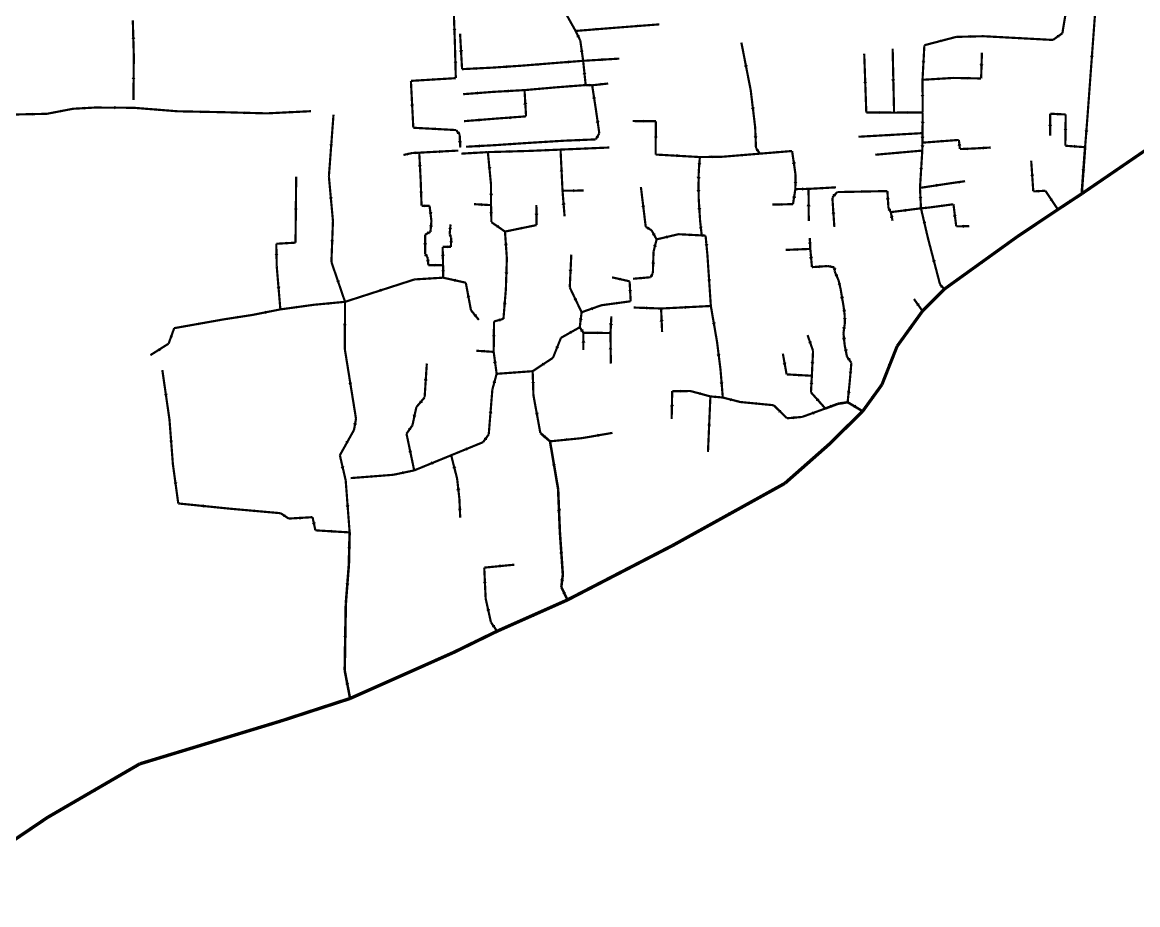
# Model space of a CAD drawing. Extents: x 375002 to 380002, y 2467749 to 2470382.
# Drawn here: x 376667 to 377683, y 2468003 to 2468807 of the extents above; entities that cross this region are included whole.
import ezdxf

# ---------------------------------------------------------------- set-up
doc = ezdxf.new("R2010")
doc.units = 0
doc.header["$MEASUREMENT"] = 0
for name, color, linetype in [('PIPE0_225', 7, 'Continuous'), ('PIPE0_300', 7, 'Continuous'), ('PIPE0_750', 7, 'Continuous'), ('PIPE0_900', 7, 'Continuous')]:
    doc.layers.add(name, color=color, linetype=linetype)

# ---------------------------------------------------------------- blocks, each defined once
blk = doc.blocks.new('FLOWARROW')
at = {"color": 0}
blk.add_lwpolyline([(3, 0), (-3, -3), (-0.6, 0), (-3, 3)], close=True, dxfattribs=at)

msp = doc.modelspace()

# ---------------------------------------------------------------- linework, layer by layer
at = {"layer": 'PIPE0_225', "color": 173, "const_width": 2}
for points in [[(377619.8, 2468830.4), (377614.4, 2468797.4)], [(377171, 2468799.5), (377157.7, 2468823.3)], [(377645.2, 2468829.5), (377637.3, 2468722)], [(377061.1, 2468787), (377060.1, 2468815.9)], [(376768.6, 2468777.1), (376767.7, 2468809.2)], [(377206.9, 2468802.4), (377171, 2468799.5)], [(377247.2, 2468805.5), (377206.9, 2468802.4)], [(377065.8, 2468797), (377067.6, 2468764.7)], [(377175.3, 2468790.7), (377171, 2468799.5)], [(377177.9, 2468772.3), (377175.3, 2468790.7)], [(377517.8, 2468794.1), (377488.7, 2468786.5)], [(377542.5, 2468794.7), (377517.8, 2468794.1)], [(377605.8, 2468791.3), (377542.5, 2468794.7)], [(377605.8, 2468791.3), (377614.4, 2468797.4)], [(377061.9, 2468756.5), (377061.1, 2468787)], [(377330.5, 2468745.6), (377322, 2468788.9)], [(377461.1, 2468725.1), (377459.8, 2468783.3)], [(377488.7, 2468786.5), (377487, 2468755)], [(377541.1, 2468779.6), (377540.4, 2468756.2)], [(376768.3, 2468736.5), (376768.6, 2468777.1)], [(377122.5, 2468767.9), (377152.3, 2468770.3)], [(377152.3, 2468770.3), (377177.9, 2468772.3)], [(377210.9, 2468774.3), (377177.9, 2468772.3)], [(377180.2, 2468750.2), (377177.9, 2468772.3)], [(377435.8, 2468725.2), (377433.9, 2468778.9)], [(377067.6, 2468764.7), (377095.5, 2468766.1)], [(377095.5, 2468766.1), (377122.5, 2468767.9)], [(377021, 2468754), (377061.9, 2468756.5)], [(377023.2, 2468711.3), (377021, 2468754)], [(377153, 2468748.1), (377180.2, 2468750.2)], [(377186.1, 2468750), (377180.2, 2468750.2)], [(377200.7, 2468751.6), (377186.1, 2468750)], [(377189.5, 2468727.9), (377186.1, 2468750)], [(377515.2, 2468756.7), (377487, 2468755)], [(377487, 2468755), (377487.2, 2468725.2)], [(377540.4, 2468756.2), (377515.2, 2468756.7)], [(377068.6, 2468741.9), (377096.1, 2468744)], [(377096.1, 2468744), (377124.5, 2468745.6)], [(377124.5, 2468745.6), (377153, 2468748.1)], [(377125.9, 2468721.7), (377124.5, 2468745.6)], [(377334.6, 2468711.6), (377330.5, 2468745.6)], [(376733.1, 2468729.7), (376713.3, 2468728.6)], [(376768.4, 2468729.5), (376733.1, 2468729.7)], [(376808.4, 2468726.3), (376768.4, 2468729.5)], [(376689.4, 2468724), (376661.2, 2468723.4)], [(376713.3, 2468728.6), (376689.4, 2468724)], [(376848.8, 2468725.5), (376808.4, 2468726.3)], [(376889.7, 2468724.4), (376848.8, 2468725.5)], [(376930.1, 2468726.4), (376889.7, 2468724.4)], [(376950.5, 2468723.2), (376946.3, 2468666.9)], [(377069.4, 2468717.3), (377098, 2468719.6)], [(377098, 2468719.6), (377125.9, 2468721.7)], [(377192.6, 2468706.3), (377189.5, 2468727.9)], [(377461.1, 2468725.1), (377435.8, 2468725.2)], [(377487.2, 2468725.2), (377461.1, 2468725.1)], [(377487.2, 2468725.2), (377487, 2468706.4)], [(377617.4, 2468723.4), (377603.3, 2468724.1)], [(377603.3, 2468724.1), (377603.3, 2468704.2)], [(377617.1, 2468694.9), (377617.4, 2468723.4)], [(377637.3, 2468722), (377635.1, 2468693.6)], [(377062.2, 2468709.2), (377023.2, 2468711.3)], [(377065.4, 2468705.2), (377062.2, 2468709.2)], [(377222.9, 2468717.4), (377244.1, 2468717.3)], [(377244.1, 2468717.3), (377243.9, 2468686.9)], [(377335.3, 2468692.9), (377334.6, 2468711.6)], [(377066, 2468693.3), (377065.4, 2468705.2)], [(377128.1, 2468697.5), (377160.7, 2468699.5)], [(377160.7, 2468699.5), (377189.4, 2468700.7)], [(377189.4, 2468700.7), (377192.6, 2468706.3)], [(377487, 2468706.4), (377428.7, 2468703.1)], [(377487, 2468706.4), (377486.9, 2468697.7)], [(377486.9, 2468697.7), (377520.1, 2468700.2)], [(377520.1, 2468700.2), (377521.1, 2468691.9)], [(377022.3, 2468688.3), (377014.2, 2468686.5)], [(377028.6, 2468688.6), (377022.3, 2468688.3)], [(377064.1, 2468690.5), (377028.6, 2468688.6), (377028.6, 2468688.6)], [(377029.9, 2468663.6), (377028.6, 2468688.6)], [(377067, 2468687.7), (377091.1, 2468689.1)], [(377071.2, 2468694), (377096.8, 2468695.4)], [(377091.1, 2468689.1), (377128.9, 2468690.2)], [(377094, 2468659.2), (377091.1, 2468689.1)], [(377096.8, 2468695.4), (377128.1, 2468697.5)], [(377128.9, 2468690.2), (377157.3, 2468691.4)], [(377157.3, 2468691.4), (377201.7, 2468693.3)], [(377157.3, 2468691.4), (377159.1, 2468653.9)], [(377338.9, 2468687.7), (377335.3, 2468692.9)], [(377368.2, 2468690.1), (377338.9, 2468687.7)], [(377371.3, 2468668.9), (377368.2, 2468690.1)], [(377486.8, 2468690.5), (377443.9, 2468686.7)], [(377486.8, 2468690.5), (377484.7, 2468656.5)], [(377486.9, 2468697.7), (377486.8, 2468690.5)], [(377521.1, 2468691.9), (377533.9, 2468692.4)], [(377533.9, 2468692.4), (377549.2, 2468693.3)], [(377635.1, 2468693.6), (377617.1, 2468694.9)], [(377243.9, 2468686.9), (377284.2, 2468684.6)], [(377284.2, 2468684.6), (377283.2, 2468671.7)], [(377305, 2468684.9), (377284.2, 2468684.6)], [(377338.9, 2468687.7), (377305, 2468684.9)], [(377587.9, 2468653.3), (377586, 2468681.3)], [(377283.2, 2468671.7), (377283, 2468659.4)], [(377371.2, 2468655.4), (377371.3, 2468668.9)], [(376916.5, 2468666.6), (376915.9, 2468606.6)], [(376946.3, 2468666.9), (376950, 2468626.4)], [(377030.7, 2468640.2), (377029.9, 2468663.6)], [(377094, 2468640.8), (377094, 2468659.2)], [(377283, 2468659.4), (377283.1, 2468647.4)], [(377484.7, 2468656.5), (377513.7, 2468660.9)], [(377513.7, 2468660.9), (377525.8, 2468662.6)], [(377159.1, 2468653.9), (377178.3, 2468654.1)], [(377159.1, 2468653.9), (377161, 2468630.5)], [(377234.9, 2468621), (377230.5, 2468657.3)], [(377371.2, 2468655.4), (377369, 2468641.7)], [(377383.2, 2468655.6), (377371.2, 2468655.4)], [(377408.1, 2468657), (377383.2, 2468655.6)], [(377383.2, 2468655.6), (377383.4, 2468626.2)], [(377409.3, 2468652.7), (377404.9, 2468647.7)], [(377404.9, 2468647.7), (377406.7, 2468620.8)], [(377455, 2468653.6), (377409.3, 2468652.7)], [(377456, 2468638), (377455, 2468653.6)], [(377485.6, 2468637.9), (377484.7, 2468656.5)], [(377598.9, 2468653.9), (377587.9, 2468653.3)], [(377610.3, 2468636.8), (377598.9, 2468653.9)], [(377038, 2468640.2), (377030.7, 2468640.2)], [(377039.7, 2468626.3), (377038, 2468640.2)], [(377094, 2468640.8), (377078.5, 2468641.7)], [(377094.3, 2468625.3), (377094, 2468640.8)], [(377135.3, 2468641), (377135.4, 2468622.6)], [(377283.1, 2468647.4), (377284.4, 2468626.8)], [(377369, 2468641.7), (377350.2, 2468641.3)], [(377458.1, 2468634.4), (377456, 2468638)], [(377485.6, 2468637.9), (377458.1, 2468634.4)], [(377485.6, 2468637.9), (377492.9, 2468638.6)], [(377491.9, 2468610.9), (377485.6, 2468637.9)], [(377492.9, 2468638.6), (377515.2, 2468641.6)], [(377515.2, 2468641.6), (377517.7, 2468621.5)], [(377458.1, 2468634.4), (377459.7, 2468626.6)], [(376950, 2468626.4), (376948.6, 2468589)], [(377038.8, 2468616.5), (377039.7, 2468626.3)], [(377056.3, 2468614.4), (377057.1, 2468623.2)], [(377106.7, 2468616.7), (377094.3, 2468625.3)], [(377135.4, 2468622.6), (377106.7, 2468616.7)], [(377240.2, 2468617.9), (377234.9, 2468621)], [(377244.8, 2468609.6), (377240.2, 2468617.9)], [(377284.4, 2468626.8), (377285.9, 2468613.2)], [(377517.7, 2468621.5), (377529.5, 2468621.6)], [(377033.9, 2468613.8), (377038.8, 2468616.5)], [(377034, 2468595.9), (377033.9, 2468613.8)], [(377057.7, 2468610.9), (377056.3, 2468614.4)], [(377057.4, 2468602.8), (377057.7, 2468610.9)], [(377106.7, 2468616.7), (377108.4, 2468592.3)], [(377244.8, 2468609.6), (377242, 2468598.5)], [(377264.7, 2468614.3), (377244.8, 2468609.6)], [(377285.9, 2468613.2), (377264.7, 2468614.3)], [(377289.4, 2468613), (377285.9, 2468613.2)], [(377289.4, 2468613), (377291.1, 2468595.2)], [(377384.8, 2468600.9), (377384.3, 2468610.8)], [(377503, 2468568.4), (377491.9, 2468610.9)], [(376915.9, 2468606.6), (376898.4, 2468605.6)], [(376898.4, 2468605.6), (376898.8, 2468584.9)], [(377049.9, 2468602.8), (377057.4, 2468602.8)], [(377050.3, 2468586), (377049.9, 2468602.8)], [(377242, 2468598.5), (377241.4, 2468578.9)], [(377384.8, 2468600.9), (377362.3, 2468600)], [(377386.3, 2468584.3), (377384.8, 2468600.9)], [(376948.6, 2468589), (376961, 2468552.7)], [(377036.1, 2468593.5), (377034, 2468595.9)], [(377036.9, 2468586.1), (377036.1, 2468593.5)], [(377108.4, 2468592.3), (377107.5, 2468564.2)], [(377165.7, 2468565.8), (377167.1, 2468595.8)], [(377291.1, 2468595.2), (377294.2, 2468548.9)], [(376898.8, 2468584.9), (376902.1, 2468545.8)], [(377050.3, 2468586), (377036.9, 2468586.1)], [(377050.3, 2468574.7), (377050.3, 2468586)], [(377241.4, 2468578.9), (377239.3, 2468575.1)], [(377400.7, 2468585.3), (377386.3, 2468584.3)], [(377406.7, 2468584.1), (377400.7, 2468585.3)], [(377407.1, 2468580.1), (377406.7, 2468584.1)], [(377410.5, 2468572.4), (377407.1, 2468580.1)], [(377024.3, 2468573.1), (376961, 2468552.7)], [(377050.3, 2468574.7), (377024.3, 2468573.1)], [(377071, 2468570.1), (377050.3, 2468574.7)], [(377075.7, 2468545.1), (377071, 2468570.1)], [(377220.2, 2468571.4), (377204.2, 2468575)], [(377220.2, 2468571.4), (377221.2, 2468553.2)], [(377239.3, 2468575.1), (377223.3, 2468573.7)], [(377412.4, 2468564.4), (377410.5, 2468572.4)], [(377506.9, 2468564.3), (377503, 2468568.4)], [(377107.5, 2468564.2), (377105.3, 2468537.2)], [(377176.5, 2468543.2), (377165.7, 2468565.8)], [(377415.2, 2468547.8), (377412.4, 2468564.4)], [(376902.1, 2468545.8), (376932.6, 2468550)], [(376932.6, 2468550), (376961, 2468552.7)], [(376961, 2468552.7), (376960.8, 2468509.7)], [(377176.5, 2468543.2), (377194.6, 2468549.6)], [(377194.6, 2468549.6), (377221.2, 2468553.2)], [(377224, 2468547.5), (377248.9, 2468546.6)], [(377248.9, 2468546.6), (377294.2, 2468548.9)], [(377248.9, 2468546.6), (377249.8, 2468525.2)], [(377294.2, 2468548.9), (377299.8, 2468516.5)], [(377416.1, 2468540.6), (377415.2, 2468547.8)], [(377487, 2468544.3), (377479.2, 2468555.3)], [(376805.4, 2468528.7), (376851, 2468536.8)], [(376851, 2468536.8), (376876.4, 2468540.7)], [(376876.4, 2468540.7), (376902.1, 2468545.8)], [(377082.9, 2468536.2), (377075.7, 2468545.1)], [(377105.3, 2468537.2), (377096.7, 2468534.8)], [(377174.8, 2468529.5), (377176.5, 2468543.2)], [(377202.8, 2468524.3), (377203.6, 2468539.4)], [(377416.2, 2468532.9), (377416.1, 2468540.6)], [(376800.3, 2468514.6), (376805.4, 2468528.7)], [(377096.4, 2468507.1), (377096.7, 2468534.8)], [(377157.7, 2468519.9), (377174.8, 2468529.5)], [(377174.8, 2468529.5), (377178.1, 2468524.5)], [(377415, 2468524.1), (377416.2, 2468532.9)], [(377150.4, 2468501.7), (377157.7, 2468519.9)], [(377178.1, 2468524.5), (377178.1, 2468508.9)], [(377178.1, 2468524.5), (377202.8, 2468524.3)], [(377202.8, 2468524.3), (377203.1, 2468496.5)], [(377299.8, 2468516.5), (377303, 2468491.1)], [(377387.3, 2468508), (377382.3, 2468522.4)], [(377416.1, 2468513.2), (377415, 2468524.1)], [(376783.7, 2468504.1), (376800.3, 2468514.6)], [(376960.8, 2468509.7), (376971, 2468446.2)], [(377096.4, 2468507.1), (377080.6, 2468508.1)], [(377099.1, 2468487.1), (377096.4, 2468507.1)], [(377363.2, 2468486.6), (377359.8, 2468505.5)], [(377386.2, 2468485.3), (377387.3, 2468508)], [(377418.2, 2468502.7), (377416.1, 2468513.2)], [(377033.5, 2468465.6), (377035.5, 2468496.5)], [(377131.9, 2468489.5), (377150.4, 2468501.7)], [(377422.2, 2468497.1), (377418.2, 2468502.7)], [(377420.6, 2468478.7), (377422.2, 2468497.1)], [(376794.6, 2468490.5), (376801.1, 2468445.3)], [(377099.1, 2468487.1), (377095.2, 2468472.8)], [(377099.1, 2468487.1), (377131.9, 2468489.5)], [(377132.6, 2468467.6), (377131.9, 2468489.5)], [(377303, 2468491.1), (377305.1, 2468465.5)], [(377386.2, 2468485.3), (377363.2, 2468486.6)], [(377385.4, 2468470.2), (377386.2, 2468485.3)], [(377418.8, 2468461.2), (377420.6, 2468478.7)], [(377026, 2468456.8), (377033.5, 2468465.6)], [(377095.2, 2468472.8), (377091.9, 2468431.9)], [(377138.9, 2468433.2), (377132.6, 2468467.6)], [(377259, 2468471.3), (377258.5, 2468445.9)], [(377275.7, 2468471.4), (377259, 2468471.3)], [(377293.8, 2468466.5), (377275.7, 2468471.4)], [(377293.8, 2468466.5), (377291.6, 2468416)], [(377305.1, 2468465.5), (377293.8, 2468466.5)], [(377305.1, 2468465.5), (377321.1, 2468461.4)], [(377398.5, 2468455.5), (377385.4, 2468470.2)], [(377022.4, 2468440.2), (377026, 2468456.8)], [(377321.1, 2468461.4), (377351.4, 2468458.5)], [(377351.4, 2468458.5), (377363.6, 2468446.6)], [(377377.3, 2468447.8), (377398.5, 2468455.5)], [(376801.1, 2468445.3), (376804.2, 2468404.8)], [(376971, 2468446.2), (376969.2, 2468436)], [(377363.6, 2468446.6), (377377.3, 2468447.8)], [(376969.2, 2468436), (376956.3, 2468412.9)], [(377017, 2468432.5), (377022.4, 2468440.2)], [(377024, 2468399.1), (377017, 2468432.5)], [(377086.7, 2468424.8), (377057.7, 2468412.9)], [(377091.9, 2468431.9), (377086.7, 2468424.8)], [(377176.9, 2468428.5), (377147.7, 2468425.6)], [(377204.6, 2468433.3), (377176.9, 2468428.5)], [(376804.2, 2468404.8), (376809.1, 2468369)], [(376956.3, 2468412.9), (376961.6, 2468390)], [(377057.7, 2468412.9), (377024, 2468399.1)], [(377057.7, 2468412.9), (377063.1, 2468391.5)], [(377005, 2468395.1), (376966.1, 2468392.1)], [(377024, 2468399.1), (377005, 2468395.1)], [(376961.6, 2468390), (376965.2, 2468342.6)], [(377063.1, 2468391.5), (377065.2, 2468372.9)], [(376809.1, 2468369), (376856.2, 2468364.2)], [(376856.2, 2468364.2), (376902.4, 2468360.1)], [(377065.2, 2468372.9), (377065.9, 2468356.1)], [(376902.4, 2468360.1), (376909.7, 2468355.2)], [(376909.7, 2468355.2), (376931.4, 2468356.5)], [(376931.4, 2468356.5), (376934, 2468344.5)], [(376934, 2468344.5), (376965.2, 2468342.6)], [(377115.3, 2468313.2), (377087.8, 2468310.5)], [(377087.8, 2468310.5), (377089.1, 2468282.3)], [(377089.1, 2468282.3), (377093.9, 2468260.7)], [(377093.9, 2468260.7), (377099.5, 2468252.6)]]:
    msp.add_lwpolyline(points, dxfattribs=at)
at = {"layer": 'PIPE0_300', "color": 9, "const_width": 2.3}
for points in [[(377635.1, 2468693.6), (377632, 2468651.1)], [(377398.5, 2468455.5), (377410, 2468459.8)], [(377410, 2468459.8), (377418.8, 2468461.2)], [(377418.8, 2468461.2), (377432.5, 2468453)], [(377147.7, 2468425.6), (377138.9, 2468433.2)], [(377155.1, 2468382), (377147.7, 2468425.6)], [(377156.7, 2468342.9), (377155.1, 2468382)], [(377159.4, 2468304.1), (377156.7, 2468342.9)], [(376965.2, 2468342.6), (376964.5, 2468313.2)], [(376964.5, 2468313.2), (376961.7, 2468277.5)], [(377158, 2468292.9), (377159.4, 2468304.1)], [(377163.6, 2468281.1), (377158, 2468292.9)], [(376961.7, 2468277.5), (376960.7, 2468216.9)], [(376960.7, 2468216.9), (376965.6, 2468191.3)]]:
    msp.add_lwpolyline(points, dxfattribs=at)
at = {"layer": 'PIPE0_750', "color": 6, "const_width": 2.9}
for points in [[(377742.8, 2468726.9), (377632, 2468651.1)], [(377610.3, 2468636.8), (377632, 2468651.1)], [(377573.5, 2468612.2), (377610.3, 2468636.8)], [(377506.9, 2468564.3), (377573.5, 2468612.2)], [(377506.9, 2468564.3), (377487, 2468544.3)], [(377487, 2468544.3), (377463.9, 2468512.3)], [(377463.9, 2468512.3), (377450, 2468477.2)], [(377450, 2468477.2), (377432.5, 2468453)]]:
    msp.add_lwpolyline(points, dxfattribs=at)
at = {"layer": 'PIPE0_900', "color": 55, "const_width": 3.05}
for points in [[(377432.5, 2468453), (377401.5, 2468422.5)], [(377401.5, 2468422.5), (377361.6, 2468387.3)], [(377361.6, 2468387.3), (377259.4, 2468330.7)], [(377259.4, 2468330.7), (377163.6, 2468281.1)], [(377163.6, 2468281.1), (377099.5, 2468252.6)], [(377099.5, 2468252.6), (377060, 2468233.3)], [(377060, 2468233.3), (376965.6, 2468191.3)], [(376965.6, 2468191.3), (376902.7, 2468170.8)], [(376902.7, 2468170.8), (376774, 2468131.7)], [(376774, 2468131.7), (376690, 2468082.9)], [(376690, 2468082.9), (376574.7, 2468004.9)]]:
    msp.add_lwpolyline(points, dxfattribs=at)

# ---------------------------------------------------------------- block references
at = {"layer": 'PIPE0_225', "color": 173, "xscale": 0.31750000000127, "yscale": 0.31750000000127}
for p, rotation in [((377060.6, 2468801.4), 92.1035275342346), ((377189, 2468801), 184.626795567796), ((377227.1, 2468804), 184.377644799564), ((376768.2, 2468793.2), 91.5015778092149), ((377173.2, 2468795.1), 115.812375738895), ((377503.2, 2468790.3), 194.525416465465), ((377530.1, 2468794.4), 181.4688007135309), ((377574.2, 2468793), 176.88103069678), ((377610.1, 2468794.3), 215.632918953127), ((377066.7, 2468780.9), 273.134911437438), ((377176.6, 2468781.5), 98.1292925542351), ((377061.5, 2468771.7), 91.54412098432942), ((377165.1, 2468771.3), 4.48471828686338), ((377194.4, 2468773.3), 183.363381319274), ((377487.8, 2468770.8), 266.925380271875), ((377641.2, 2468775.8), 265.774001822059), ((377081.5, 2468765.4), 2.846223949277759), ((377109, 2468767), 3.90654014903672), ((377137.4, 2468769.1), 4.57645755822998), ((377179.1, 2468761.3), 95.97349910120607), ((377326.2, 2468767.2), 281.218911955029), ((377540.7, 2468767.9), 268.226403487786), ((376768.4, 2468756.8), 89.5649611388702), ((377041.5, 2468755.3), 3.48058021067294), ((377166.6, 2468749.2), 4.58831996904361), ((377183.2, 2468750.1), 177.261241366574), ((377193.4, 2468750.8), 186.308916882689), ((377434.8, 2468752), 271.990989381002), ((377460.4, 2468754.2), 271.276212267024), ((377501.1, 2468755.9), 183.3507287083089), ((377527.8, 2468756.4), 178.945780243185), ((377082.4, 2468743), 4.426188421237339), ((377110.3, 2468744.8), 3.15844477314673), ((377138.8, 2468746.8), 4.95223169510392), ((377187.8, 2468738.9), 98.70489788369301), ((377487.1, 2468740.1), 270.507928003922), ((376723.2, 2468729.2), 183.2713298254639), ((376750.7, 2468729.6), 179.596766526312), ((377022.1, 2468732.7), 92.87476202691649), ((377125.2, 2468733.6), 93.4095689214216), ((376675.3, 2468723.7), 181.307173189612), ((376701.4, 2468726.3), 190.908030739014), ((376788.4, 2468727.9), 175.398901256316), ((376828.6, 2468725.9), 178.874946412568), ((376869.2, 2468724.9), 178.469570364189), ((376909.9, 2468725.4), 182.8663317934559), ((377112, 2468720.6), 4.32823087836896), ((377332.6, 2468728.6), 276.877934979044), ((377448.4, 2468725.2), 359.760270103843), ((377474.1, 2468725.1), 0.144832300895757), ((377610.4, 2468723.7), 357.004075768207), ((377042.7, 2468710.3), 176.895255747711), ((377083.7, 2468718.4), 4.61213525274195), ((377191, 2468717.1), 98.1724827931379), ((377233.5, 2468717.3), 359.785410068041), ((377487.1, 2468715.8), 269.355801937367), ((377603.3, 2468714.1), 90.19035072669209), ((377617.3, 2468709.1), 269.361040100947), ((377063.8, 2468707.2), 128.530180013492), ((377065.7, 2468699.2), 92.9436582687976), ((377144.4, 2468698.5), 3.496486467243009), ((377175, 2468700.1), 2.30378685105216), ((377191, 2468703.5), 60.1457061468003), ((377244, 2468702.1), 269.550630550484), ((377335, 2468702.3), 272.008855906793), ((377457.9, 2468704.7), 3.15535305265016), ((377487, 2468702), 269.472753109085), ((377503.5, 2468699), 184.33231398312), ((377636.2, 2468707.8), 265.6302099793769), ((376948.4, 2468695.1), 265.756797242539), ((377025.5, 2468688.4), 2.383220091470089), ((377046.4, 2468689.5), 183.1701438217329), ((377079.1, 2468688.4), 3.28877353215727), ((377084, 2468694.7), 3.04927462050948), ((377110, 2468689.7), 181.672253489911), ((377112.5, 2468696.5), 3.92627200502793), ((377143.1, 2468690.8), 182.419659169989), ((377179.5, 2468692.4), 182.488812694823), ((377337.1, 2468690.3), 304.744118463459), ((377353.6, 2468688.9), 184.638547884096), ((377465.4, 2468688.6), 4.93921554184607), ((377486.9, 2468694.1), 268.958373324183), ((377520.6, 2468696.1), 97.0578466496202), ((377527.5, 2468692.1), 182.134258763177), ((377541.6, 2468692.8), 183.2731553528919), ((377626.1, 2468694.3), 355.9622893795201), ((377018.3, 2468687.4), 12.5024284081501), ((377264, 2468685.8), 356.68897502301), ((377283.7, 2468678.1), 265.588859665547), ((377294.6, 2468684.7), 180.8508829328109), ((377322, 2468686.3), 184.684189960438), ((377369.8, 2468679.5), 98.3102771674503), ((377029.2, 2468676.1), 272.789995639335), ((377092.6, 2468674.2), 275.484595266178), ((377158.2, 2468672.7), 92.82688376494978), ((377485.8, 2468673.5), 266.52286231745), ((377283.1, 2468665.5), 268.684058003376), ((377371.3, 2468662.1), 89.548416999983), ((377499.2, 2468658.7), 188.582253316339), ((377519.8, 2468661.7), 188.086264734819), ((377586.9, 2468667.3), 273.778197707006), ((377030.3, 2468651.9), 272.020526212714), ((377094, 2468650), 269.851213974828), ((377168.7, 2468654), 180.744511777589), ((377283, 2468653.4), 270.629598607958), ((377370.1, 2468648.5), 81.0471588147246), ((377377.2, 2468655.5), 180.603091196621), ((377395.6, 2468656.3), 183.323706611999), ((377407.1, 2468650.2), 48.74206799739162), ((377432.2, 2468653.2), 1.136803557703129), ((377593.4, 2468653.6), 3.084812329998669), ((376948.1, 2468646.7), 275.202189278685), ((377034.4, 2468640.2), 359.765281211205), ((377086.2, 2468641.2), 356.666651150586), ((377160.1, 2468642.2), 94.61105679100469), ((377232.7, 2468639.2), 276.880896176161), ((377359.6, 2468641.5), 1.206048777858459), ((377383.3, 2468640.9), 90.45195192532778), ((377455.5, 2468645.8), 273.588425911578), ((377485.2, 2468647.2), 272.796612727153), ((377489.3, 2468638.2), 186.084766094969), ((377504, 2468640.1), 187.561221365567), ((377604.6, 2468645.3), 303.69006752653), ((376916.2, 2468636.6), 269.385768466418), ((377038.9, 2468633.3), 277.057846649859), ((377094.1, 2468633.1), 271.237285902883), ((377135.3, 2468631.8), 270.412192741296), ((377283.8, 2468637.1), 273.6766425653101), ((377405.8, 2468634.2), 93.8215459228758), ((377457.1, 2468636.2), 300.453177265593), ((377458.9, 2468630.5), 101.534620654228), ((377471.9, 2468636.1), 7.23347959744211), ((377516.4, 2468631.5), 97.18561077730358), ((377039.3, 2468621.4), 264.596208640563), ((377056.7, 2468618.8), 264.882685149273), ((377100.5, 2468621), 325.233508462538), ((377121.1, 2468619.7), 191.647729569602), ((377237.5, 2468619.5), 329.886266847914), ((377285.1, 2468620), 276.156032399759), ((377488.8, 2468624.4), 283.153992076517), ((377523.6, 2468621.5), 180.767308315329), ((376949.3, 2468607.7), 267.906938938412), ((377036.4, 2468615.2), 209.577838676184), ((377057, 2468612.6), 293.002596591782), ((377242.5, 2468613.8), 299.011241007291), ((377254.8, 2468611.9), 13.1917377066547), ((377275.3, 2468613.7), 357.1656849947), ((377287.7, 2468613.1), 357.189148441893), ((376907.1, 2468606.1), 183.014998399495), ((377034, 2468604.8), 270.33927526193), ((377053.7, 2468602.8), 180.50702906325), ((377057.6, 2468606.8), 267.643478653843), ((377107.6, 2468604.5), 273.96545093), ((377243.4, 2468604), 76.0409658454677), ((377290.3, 2468604.1), 275.314795892241), ((377373.5, 2468600.4), 2.42348672398691), ((377384.5, 2468605.9), 272.603771142158), ((376898.6, 2468595.2), 271.224030002673), ((377035.1, 2468594.7), 310.627068728659), ((377036.5, 2468589.8), 276.159163028844), ((377050.1, 2468594.4), 271.106028021421), ((377241.7, 2468588.7), 88.27716363611981), ((377385.5, 2468592.6), 275.198760876422), ((377497.5, 2468589.6), 284.617144633885), ((377043.6, 2468586.1), 359.7163598429351), ((377050.3, 2468580.4), 270.339204359113), ((377108, 2468578.3), 268.229084826178), ((377166.4, 2468580.8), 267.273689006055), ((377240.4, 2468577), 59.687512172523), ((377393.5, 2468584.8), 3.615531071108899), ((377403.7, 2468584.7), 348.690067525192), ((377406.9, 2468582.1), 275.7105931375), ((377408.8, 2468576.2), 294.044223269489), ((376954.8, 2468570.8), 288.790414831857), ((377037.3, 2468573.9), 183.641299760451), ((377060.7, 2468572.4), 167.378072673473), ((377212.2, 2468573.2), 347.253948102122), ((377231.3, 2468574.4), 5.13920947370136), ((377292.7, 2468572), 273.843458939986), ((377411.4, 2468568.4), 283.112924439826), ((377505, 2468566.3), 313.503123518612), ((376900.5, 2468565.3), 274.849252540311), ((376992.6, 2468562.9), 197.829826525365), ((377073.4, 2468557.6), 100.66000311519), ((377220.7, 2468562.3), 273.358654171961), ((377413.8, 2468556.1), 279.814475068764), ((376917.3, 2468547.9), 7.78134459428836), ((376946.8, 2468551.3), 5.42788782115329), ((377106.4, 2468550.7), 265.347829227862), ((377171.1, 2468554.5), 295.560117683692), ((377185.5, 2468546.4), 199.5849199629099), ((377207.9, 2468551.4), 187.657268429589), ((377236.5, 2468547), 357.99671205314), ((377271.6, 2468547.7), 2.91011446170579), ((377483.1, 2468549.8), 305.459618194714), ((376863.7, 2468538.8), 8.848124898694302), ((376889.3, 2468543.3), 11.1819929800276), ((377079.3, 2468540.7), 128.682162483974), ((377101, 2468536), 195.473037544306), ((377175.7, 2468536.4), 263.011158747357), ((377249.4, 2468535.9), 92.34414659782459), ((377415.7, 2468544.2), 276.696785281829), ((377416.2, 2468536.8), 271.236831188301), ((376828.2, 2468532.7), 10.0333597375483), ((376960.9, 2468531.2), 269.718024143399), ((377176.5, 2468527), 123.387927532214), ((377203.2, 2468531.8), 267.042707808262), ((377297, 2468532.7), 279.818427334229), ((377415.6, 2468528.5), 262.210954323065), ((376802.8, 2468521.7), 70.0835940061133), ((377096.5, 2468521), 269.283840054156), ((377166.3, 2468524.7), 209.421060772003), ((377178.1, 2468516.7), 90), ((377190.5, 2468524.4), 179.503889365513), ((377415.6, 2468518.7), 275.625176365907), ((376792, 2468509.4), 32.2898985839813), ((377088.5, 2468507.6), 356.153969909754), ((377154.1, 2468510.8), 247.989055763686), ((377202.9, 2468510.4), 90.5244167033984), ((377384.8, 2468515.2), 289.120666058393), ((377417.2, 2468508), 281.125931756131), ((377097.7, 2468497.1), 277.743768457461), ((377141.2, 2468495.6), 213.546617082761), ((377301.4, 2468503.8), 277.235059323932), ((377361.5, 2468496), 280.145544434231), ((377386.8, 2468496.6), 267.406493555295), ((377420.2, 2468499.9), 305.345022902983), ((377115.5, 2468488.3), 4.106630778965549), ((377374.7, 2468485.9), 356.656623855309), ((377421.4, 2468487.9), 265.224147571777), ((376965.9, 2468477.9), 279.123769230756), ((377034.5, 2468481.1), 266.185925165832), ((377097.2, 2468480), 75.0274395006855), ((377132.3, 2468478.5), 271.884224721293), ((377304, 2468478.3), 274.507770793533), ((377385.8, 2468477.7), 266.751766211399), ((376797.9, 2468467.9), 278.23896057576), ((377267.4, 2468471.3), 0.545657592618994), ((377284.7, 2468469), 344.7874171324591), ((377299.4, 2468466), 355.19448490751), ((377419.7, 2468469.9), 264.169733636299), ((377029.8, 2468461.2), 229.655507425655), ((377258.8, 2468458.6), 88.92583000158741), ((377313.1, 2468463.5), 345.609536752387), ((377336.3, 2468459.9), 354.408442244042), ((377391.9, 2468462.9), 311.6607655818679), ((377024.2, 2468448.5), 257.6065059591631), ((377093.6, 2468452.4), 85.3201082904918), ((377135.8, 2468450.4), 280.300147667694), ((377357.5, 2468452.5), 315.757168865476), ((377370.5, 2468447.2), 4.836583444952059), ((377387.9, 2468451.7), 20.1945280328669), ((376970.1, 2468441.1), 260.02279718674), ((377019.7, 2468436.3), 235.0606897949159), ((377292.7, 2468441.3), 87.479172092353), ((376802.7, 2468425.1), 274.321442744047), ((376962.7, 2468424.5), 240.738499043532), ((377089.3, 2468428.3), 53.9851997529568), ((377162.3, 2468427.1), 185.7287424515629), ((377190.7, 2468430.9), 189.745786955553), ((377020.5, 2468415.8), 281.880386234593), ((377072.2, 2468418.8), 22.2418955443816), ((377040.8, 2468406), 22.3099568486157), ((376958.9, 2468401.5), 283.099849095438), ((376985.6, 2468393.6), 4.349364347099109), ((377014.5, 2468397.1), 11.8206551106773), ((377060.4, 2468402.2), 104.202465274548), ((376806.6, 2468386.9), 277.787017954569), ((377064.1, 2468382.2), 96.2728536361722), ((376832.6, 2468366.6), 354.163709174189), ((376963.4, 2468366.3), 274.300156316768), ((377065.5, 2468364.5), 92.60868703679309), ((376879.3, 2468362.1), 354.953389376841), ((376906, 2468357.6), 326.413354345867), ((376920.6, 2468355.8), 3.339821713707839), ((376932.7, 2468350.5), 282.183656585928), ((376949.6, 2468343.5), 356.494040580469), ((377101.5, 2468311.9), 185.759633734568), ((377088.4, 2468296.4), 272.634286086021), ((377091.5, 2468271.5), 282.789072276126), ((377096.7, 2468256.7), 304.548367057479)]:
    msp.add_blockref('FLOWARROW', p, dxfattribs=dict(at, rotation=rotation))
at = {"layer": 'PIPE0_300', "color": 9, "xscale": 0.31750000000127, "yscale": 0.31750000000127}
for p, rotation in [((377633.5, 2468672.4), 265.800316063448), ((377404.2, 2468457.7), 20.4260247641332), ((377414.4, 2468460.5), 8.65310126516902), ((377425.6, 2468457.1), 329.113907665527), ((377143.3, 2468429.4), 319.059346368542), ((377151.4, 2468403.8), 279.589736509424), ((377155.9, 2468362.4), 272.363935226146), ((376964.8, 2468327.9), 268.585849469095), ((377158, 2468323.5), 274.049205267675), ((376963.1, 2468295.3), 265.582490648485), ((377158.7, 2468298.5), 262.85657140464), ((377160.8, 2468287), 295.247248074717), ((376961.2, 2468247.2), 269.078073753839), ((376963.1, 2468204.1), 280.753245284839)]:
    msp.add_blockref('FLOWARROW', p, dxfattribs=dict(at, rotation=rotation))
at = {"layer": 'PIPE0_750', "color": 6, "xscale": 0.31750000000127, "yscale": 0.31750000000127}
for p, rotation in [((377621.1, 2468644), 213.419270415546), ((377591.9, 2468624.5), 213.745299186195), ((377540.2, 2468588.2), 215.791064266813), ((377497, 2468554.3), 225.0668251508499), ((377475.5, 2468528.3), 234.127232050902), ((377457, 2468494.8), 248.428863791683), ((377441.2, 2468465.1), 234.029209166485)]:
    msp.add_blockref('FLOWARROW', p, dxfattribs=dict(at, rotation=rotation))
at = {"layer": 'PIPE0_900', "color": 55, "xscale": 0.31750000000127, "yscale": 0.31750000000127}
for p, rotation in [((377417, 2468437.8), 224.511088781769), ((377381.6, 2468404.9), 221.462239034137), ((377310.5, 2468359), 209.013660103572), ((377211.5, 2468305.9), 207.357645781695), ((377131.6, 2468266.9), 203.912662465242), ((377079.8, 2468243), 206.172497611315), ((377012.8, 2468212.3), 203.941824290747), ((376934.1, 2468181.1), 198.04722575793), ((376838.3, 2468151.3), 196.908844415263), ((376732, 2468107.3), 210.15510984216)]:
    msp.add_blockref('FLOWARROW', p, dxfattribs=dict(at, rotation=rotation))

doc.saveas('drawing.dxf')
